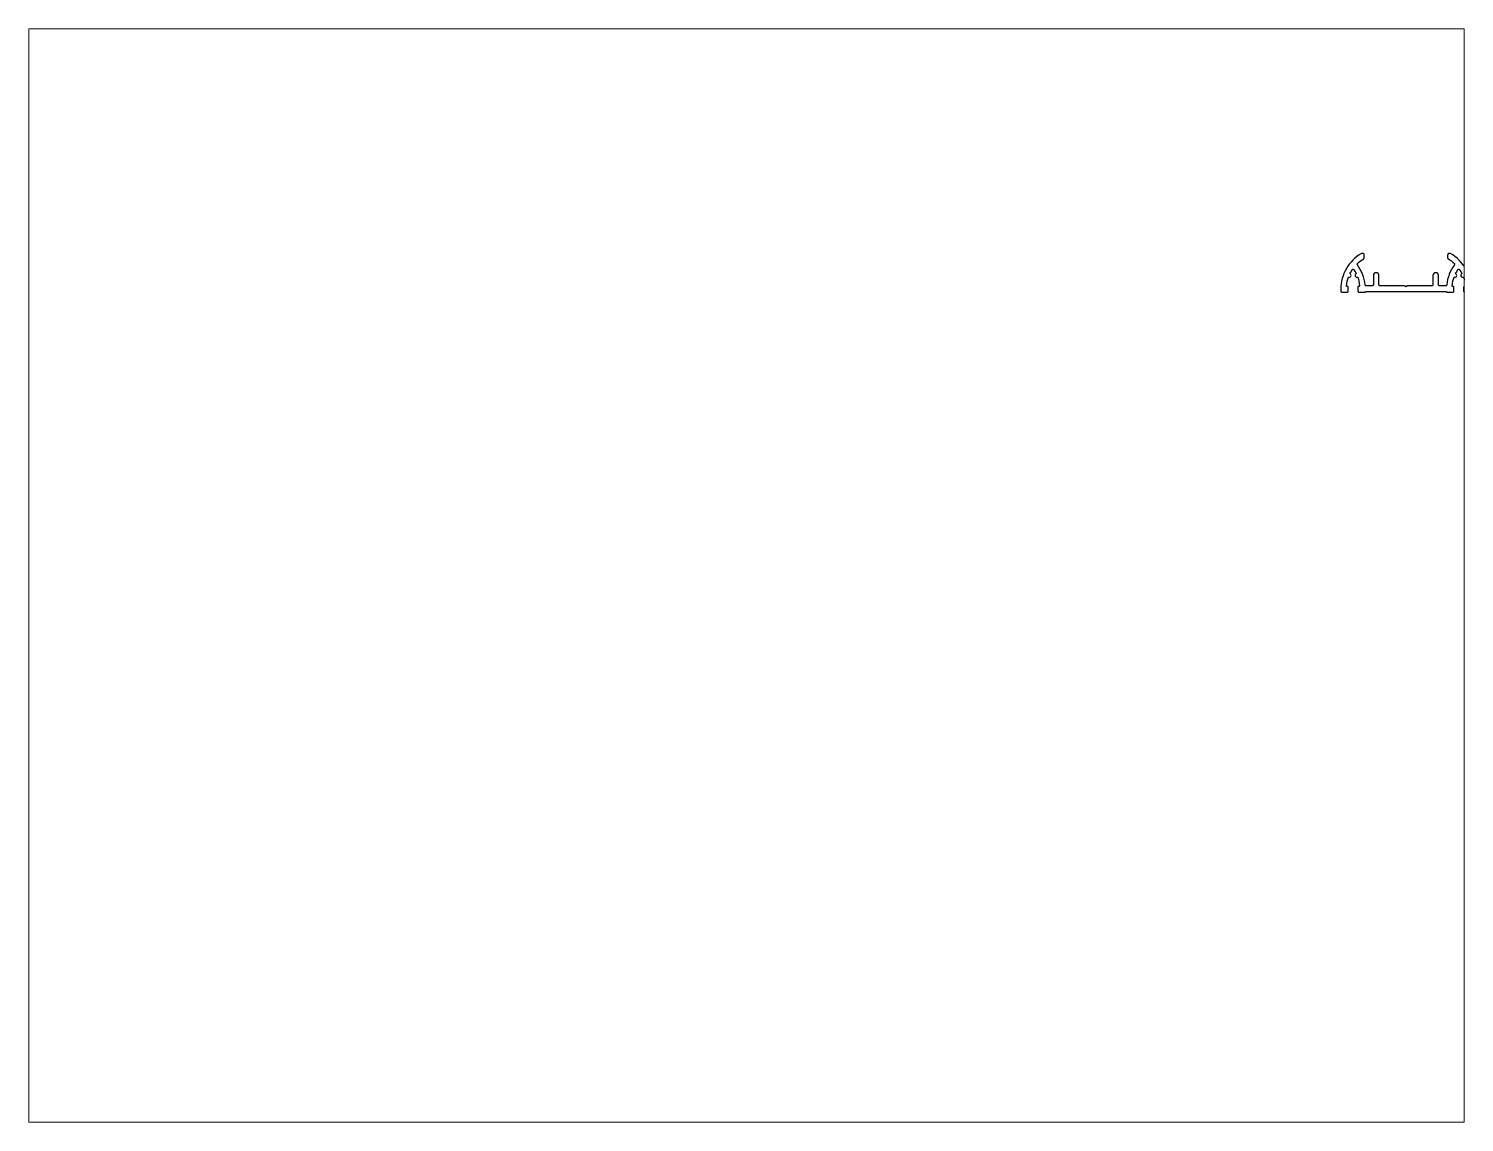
# Paper-space layout 'Layout1' of a CAD drawing. Extents: x 27 to 240, y 20 to 183.
# The model-space entities are those that its viewports show. They can reach past a viewport. Long polylines and large blocks are cut down to what shows.
import ezdxf

# ---------------------------------------------------------------- set-up
doc = ezdxf.new("R2010")
doc.units = 0
doc.header["$LTSCALE"] = 15
doc.layers.get('0').update_dxf_attribs({"linetype": 'CONTINUOUS'})

msp = doc.modelspace()

# ---------------------------------------------------------------- linework, layer by layer
at = {"linetype": 'CONTINUOUS'}
msp.add_lwpolyline([(356.8, 206.66), (378.6, 206.66), (378.6, 206.46), (380.3, 206.46, 0.414214), (380.6, 206.76), (380.6, 207.76, 0.414214), (380.4, 207.96), (380.34, 207.96, -0.442896), (380.14, 208.18, -0.062448), (380.67, 210.5, 0.974022), (381.06, 211.42, -0.025809), (381.65, 212.46, -0.540925), (382.15, 212.46, -0.03213), (382.74, 211.42, 0.974022), (383.13, 210.5, -0.062903), (383.65, 208.18, -0.442896), (383.46, 207.96), (383.4, 207.96, 0.414214), (383.2, 207.76), (383.2, 206.76, 0.414214), (383.5, 206.46), (384.9, 206.46, 0.414214), (385.2, 206.76), (385.2, 207.26, 0.269421), (379.65, 216.82, 0.575522), (378.9, 216.39), (378.9, 215.69, 0.264784), (379.05, 215.43, -0.054861), (380.71, 214.19, -0.379571), (380.74, 213.79, 0.13291), (378.66, 208.43, -0.383384), (378.36, 208.16), (376.75, 208.16, -0.414214), (376.45, 208.46), (376.45, 210.91, 1), (374.95, 210.91), (374.95, 208.46, -0.414214), (374.65, 208.16), (367.95, 208.16, -1), (367.45, 208.16), (360.75, 208.16, -0.414214), (360.45, 208.46), (360.45, 210.91, 1), (358.95, 210.91), (358.95, 208.46, -0.414214), (358.65, 208.16), (357.04, 208.16, -0.383384), (356.74, 208.43, 0.13291), (354.66, 213.79, -0.379571), (354.69, 214.19, -0.054861), (356.35, 215.43, 0.264784), (356.5, 215.69), (356.5, 216.39, 0.575522), (355.75, 216.82, 0.269421), (350.2, 207.26), (350.2, 206.76, 0.414214), (350.5, 206.46), (351.9, 206.46, 0.414214), (352.2, 206.76), (352.2, 207.76, 0.414214), (352, 207.96), (351.94, 207.96, -0.442896), (351.74, 208.18, -0.062663), (352.27, 210.5, 0.974022), (352.66, 211.42, -0.025846), (353.25, 212.46, -0.540925), (353.75, 212.46, -0.03607), (354.34, 211.42, 0.974022), (354.73, 210.5, -0.062713), (355.25, 208.18, -0.442896), (355.06, 207.96), (355, 207.96, 0.414214), (354.8, 207.76), (354.8, 206.76, 0.414214), (355.1, 206.46), (356.8, 206.46)], format="xyb", close=True, dxfattribs=at)

psp = doc.layouts.get("Layout1")

# ---------------------------------------------------------------- viewports
at = {"layer": '0', "color": 0, "linetype": 'BYBLOCK', "ltscale": 0.05}
psp.add_viewport(center=(133.35, 101.6), size=(213.36, 162.56), view_center_point=(190.51, 130.3), view_height=293.8955, dxfattribs=at)

doc.saveas('drawing.dxf')
